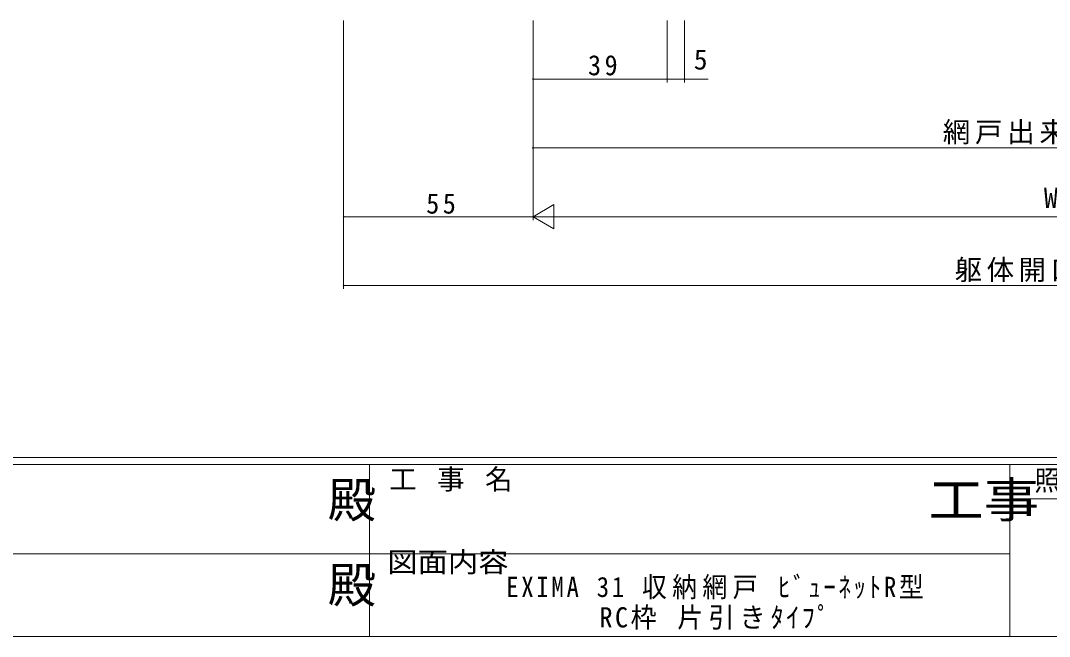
# Model space of a CAD drawing. Units: millimetres, scale not verified. Extents: x -594 to 539, y -420 to 386.
# Drawn here: x -141.4 to 157.5, y -420 to -241 of the extents above; entities that cross this region are included whole.
import ezdxf
from ezdxf.enums import TextEntityAlignment as Align

# ---------------------------------------------------------------- set-up
doc = ezdxf.new("R2010")
doc.units = ezdxf.units.MM
doc.header["$LTSCALE"] = 2
doc.layers.add('0-1_YKK_ZWAK', color=7, linetype='Continuous', lineweight=9)
doc.layers.add('0-6_YKK_D', color=6, linetype='Continuous', lineweight=9)
doc.layers.add('0-2_USER1', color=3, linetype='Continuous')
doc.styles.add('ＭＳ ゴシック', font='')
doc.styles.get('ＭＳ ゴシック').set_extended_font_data('MS Gothic')

msp = doc.modelspace()

# ---------------------------------------------------------------- linework, layer by layer
at = {"layer": '0-1_YKK_ZWAK'}
for p, q in [((510, -368), (-590, -368)), ((456, -370), (-590, -370)), ((-40, -370), (-40, -420)), ((146, -370), (146, -420)), ((243.406, -379.999), (146, -379.999)), ((-222, -395.999), (-38, -395.999)), ((-38, -395.999), (146, -395.999)), ((-590, -420), (456, -420))]:
    msp.add_line(p, q, dxfattribs=at)
at = {"layer": '0-6_YKK_D'}
for p, q in [((-47.51, -241), (-47.51, -319)), ((-47.51, -241), (-47.51, -299)), ((7.49, -241), (7.49, -259)), ((7.49, -241), (7.49, -279)), ((7.49, -241), (7.49, -299)), ((7.49, -241), (7.49, -299)), ((46.49, -241), (46.49, -259)), ((46.49, -241), (46.49, -259)), ((51.49, -241), (51.49, -259)), ((7.49, -258), (46.49, -258)), ((46.49, -258), (51.49, -258)), ((51.49, -258), (58.39, -258)), ((7.49, -278), (302.49, -278)), ((7.49, -298), (13.552, -294.5)), ((13.552, -301.5), (13.552, -294.5)), ((-47.51, -298), (7.49, -298)), ((7.49, -298), (19.615, -298)), ((7.49, -298), (13.552, -301.5)), ((300.49, -298), (14.49, -298)), ((-47.51, -318), (362.49, -318))]:
    msp.add_line(p, q, dxfattribs=at)
for centre, start, end in [((7.49, -258), 0, 180), ((7.49, -258), 180, 0), ((46.49, -258), 0, 180), ((46.49, -258), 0, 180), ((46.49, -258), 180, 0), ((46.49, -258), 180, 0), ((51.49, -258), 0, 180), ((51.49, -258), 180, 0), ((7.49, -278), 0, 180), ((7.49, -278), 180, 0), ((-47.51, -298), 0, 180), ((-47.51, -298), 180, 0), ((-47.51, -318), 0, 180), ((-47.51, -318), 180, 0)]:
    msp.add_arc(centre, 0.106, start, end, dxfattribs=at)

# ---------------------------------------------------------------- texts
at = {"layer": '0-1_YKK_ZWAK', "color": 2, "style": 'ＭＳ ゴシック'}
for p in [(-52.117, -388.509), (-52.117, -413.254)]:
    msp.add_text('殿', height=10.26, dxfattribs=at).set_placement(p, align=Align.BOTTOM_LEFT)
at = {"layer": '0-1_YKK_ZWAK', "color": 2, "style": 'ＭＳ ゴシック', "width": 1.15}
msp.add_text('工事', height=10.26, dxfattribs=at).set_placement((122.331, -388.509), align=Align.BOTTOM_LEFT)
at = {"layer": '0-1_YKK_ZWAK', "style": 'ＭＳ ゴシック', "width": 1.1}
msp.add_text('図面内容', height=5.865, dxfattribs=at).set_placement((-34.832, -403.069), align=Align.BOTTOM_LEFT)
at = {"layer": '0-1_YKK_ZWAK', "char_height": 5.865, "attachment_point": 7, "style": 'ＭＳ ゴシック'}
for s, insert in [('\\T1.16;工\\~事\\~名', (-34.268, -377.904)), ('\\T1.17;\\W0.95;照\\~\\~査', (153.127, -378.257))]:
    msp.add_mtext(s, dxfattribs=dict(at, insert=insert))
at = {"layer": '0-2_USER1', "color": 7, "char_height": 5.865, "attachment_point": 7, "style": 'ＭＳ ゴシック'}
for s, insert in [('\\T1.22;\\W0.9;EXIMA\\~31\\~収納網戸\\~ﾋﾞｭｰﾈｯﾄR型', (-0.29, -409.213)), ('\\T1.19;\\W0.95;RC枠\\~片引きﾀｲﾌﾟ', (26.797, -418.035))]:
    msp.add_mtext(s, dxfattribs=dict(at, insert=insert))
at = {"layer": '0-6_YKK_D', "color": 7, "style": 'ＭＳ ゴシック'}
for s, p in [('5', (54.19, -257)), ('W', (155.89, -297.2))]:
    msp.add_text(s, height=5.865, dxfattribs=at).set_placement(p, align=Align.BOTTOM_LEFT)
at = {"layer": '0-6_YKK_D', "color": 7, "char_height": 5.865, "attachment_point": 7, "style": 'ＭＳ ゴシック'}
for s, insert in [('\\T1.27;\\W0.95;39', (23.47, -257)), ('\\T1.17;網戸出来幅：MW=W-5', (126.51, -277)), ('\\T1.27;\\W0.95;55', (-23.53, -297.2)), ('\\T1.16;躯体開口幅：Ｗ+110', (129.97, -317))]:
    msp.add_mtext(s, dxfattribs=dict(at, insert=insert))

doc.saveas('drawing.dxf')
